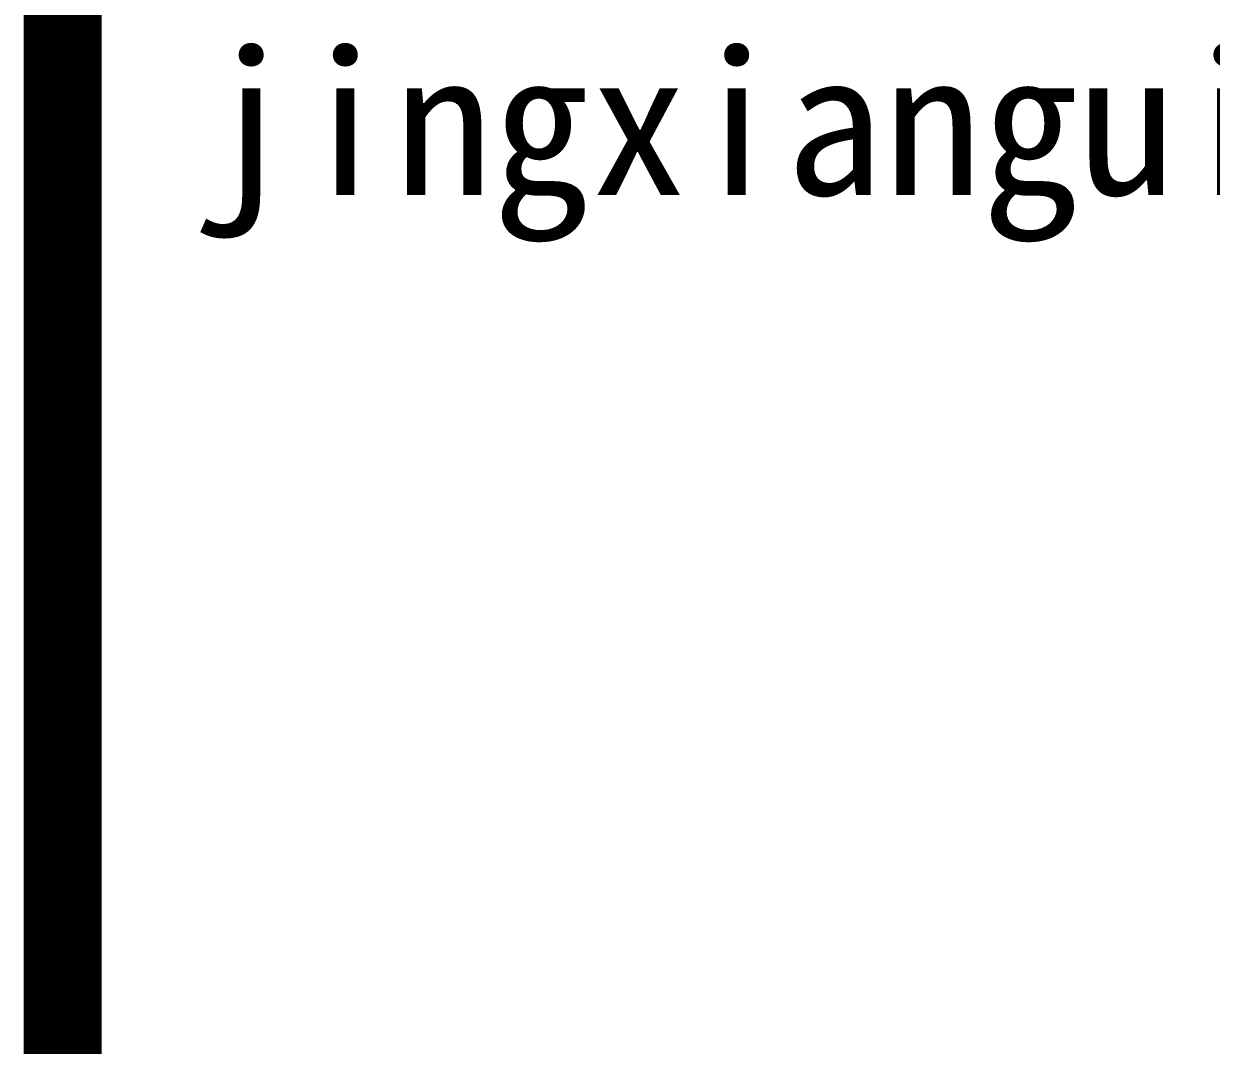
# Model space of a CAD drawing. Extents: x -137808 to 103746506, y -332957 to -111547.
# Drawn here: x 164877 to 166399, y -246774 to -245465 of the extents above; entities that cross this region are included whole.
import ezdxf

# ---------------------------------------------------------------- set-up
doc = ezdxf.new("R2010")
doc.units = 0
doc.header["$LTSCALE"] = 25
doc.header["$MEASUREMENT"] = 0
doc.layers.get('0').update_dxf_attribs({"linetype": 'CONTINUOUS'})
doc.styles.add('宋体', font='', dxfattribs={"width": 0.8})
doc.styles.get('宋体').set_extended_font_data('SimSun')

# ---------------------------------------------------------------- blocks, each defined once
blk = doc.blocks.new('tjnhty')
at = {"const_width": 100}
blk.add_lwpolyline([(1267556.7, -1732652.9), (1267556.7, -1772652.9)], dxfattribs=at)
blk.add_lwpolyline([(1267556.7, -1732652.9), (1272550.7, -1732652.9), (1272550.7, -1772652.9), (1267556.7, -1772652.9)], close=True, dxfattribs=at)
at = {"color": 7, "style": '宋体'}
blk.add_text('jingxianguihuajianzhushejiyanjiuyuan', height=184.374, dxfattribs=at).set_placement((1267730.8, -1744589.8))

msp = doc.modelspace()

# ---------------------------------------------------------------- block references
msp.add_blockref('tjnhty', (-1102629.7, 1498905.8))
msp.add_blockref('tjnhty', (-1102629.7, 1498905.8))

doc.saveas('drawing.dxf')
